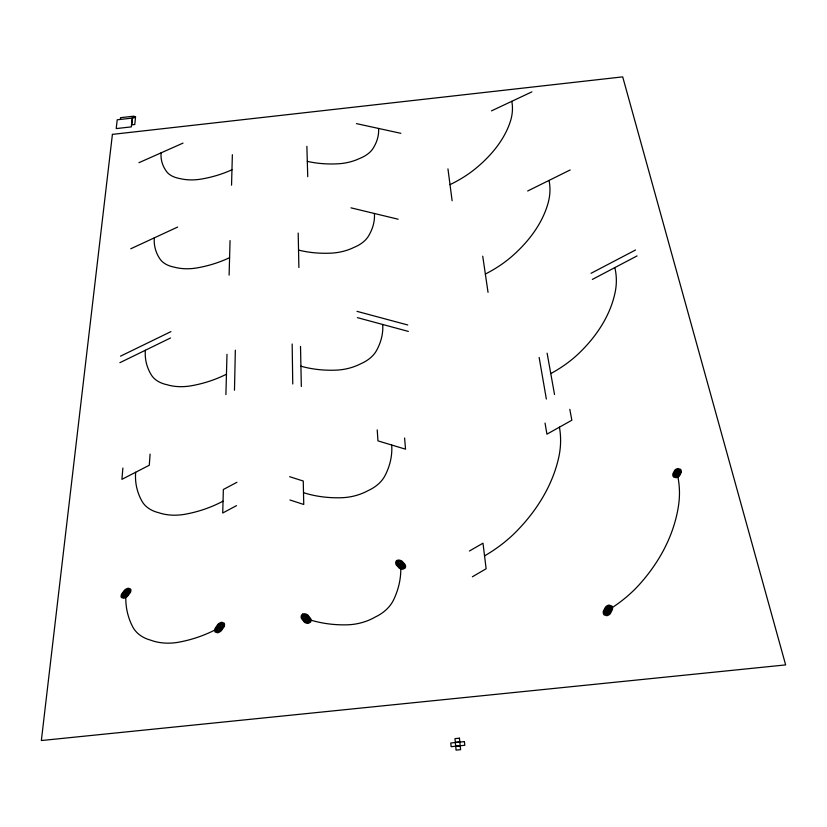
<?xml version="1.0" encoding="UTF-8"?>
<svg xmlns="http://www.w3.org/2000/svg" width="827" height="827" viewBox="0 0 827 827"><rect width="100%" height="100%" fill="white"/><g stroke="black" fill="none" stroke-linecap="round" stroke-linejoin="round"><path stroke-width="1.24" d="M234.475 390.272L235.344 350.172M225.905 394.613L226.991 354.328M229.12 275.143L230.051 240.595M231.55 185.186L232.366 154.69M150.09 454.116L149.294 465.239L121.91 479.34L122.892 468.051M132.227 118.096L131.317 126.882L116.214 128.588L117.217 119.791L133.974 117.879L134.15 116.142L120.556 117.672L120.36 119.419M472.382 576.781L486.131 568.759L482.989 543.184L469.436 551.009M236.522 505.628L222.721 513.009L223.352 489.491L236.956 482.286M592.37 279.412L637.048 255.925M591.036 273.303L635.539 249.992M527.657 191.006L570.196 169.948M120.504 356.168L170.951 331.617M119.884 362.691L170.548 337.964M491.496 110.87L531.895 91.859M130.749 248.782L177.64 227.053M138.957 162.692L183.005 143.112M455.326 742.305L459.822 741.85M455.729 746.44L460.225 745.985M356.458 123.616L400.878 133.323M350.968 207.835L398.128 219.217M357.006 311.355L407.763 324.98M357.378 317.64L408.352 331.41M289.657 476.703L303.261 481.035L303.747 504.47L289.946 499.994M569.813 409.324L571.85 420.23L546.926 434.165L545.045 423.093M547.112 353.16L554.535 394.551M539.142 357.45L546.358 399.048M482.73 256.194L488.044 292.355M447.955 168.904L452.121 200.744M404.599 438.052L405.53 449.185L377.96 440.884L377.226 429.875M306.879 146.338L307.737 176.689M298.185 233.069L298.888 267.472M300.511 346.358L301.328 386.498M292.158 344.011L292.758 383.986M607.886 610.367A153.067 115.439 -3.2 0 0 639.736 584.11A225.905 167.385 -5.8 0 0 678.502 505.742A151.165 112.317 -2.7 0 0 677.065 473.116M484.55 555.878A147.134 107.448 -7.8 0 0 516.586 531.244A217.832 155.631 -9.7 0 0 558.659 457.765A145.273 104.719 -7.1 0 0 559.424 427.177M550.772 373.587A133.747 88.396 -5.1 0 0 579.065 353.181A198.004 128.681 -6.6 0 0 615.061 292.706A132.258 86.308 -4.7 0 0 614.833 267.607M485.356 274.047A125.011 77.48 -6.6 0 0 512.378 255.956A185.434 112.958 -7.7 0 0 548.229 202.553A123.688 75.795 -6.3 0 0 549.035 180.42M450.012 184.648A117.486 68.476 -7.2 0 0 475.68 168.481A174.476 100.005 -8.1 0 0 510.497 120.969A116.307 67.08 -6.9 0 0 511.799 101.318M400.619 564.624A105.639 80.901 -13.3 0 1 393.673 599.709A38.259 29.813 -10.7 0 1 375.53 616.89A47.532 36.905 -11 0 1 346.999 624.83A98.031 74.533 -10.4 0 1 306.073 618.565M391.688 445.019A98.361 70.378 -11.6 0 1 385.062 475.556A35.623 25.875 -9.6 0 1 368.118 490.607A44.255 32.046 -9.9 0 1 341.561 497.73A91.435 64.899 -9.5 0 1 303.499 492.665M382.694 324.473A91.094 60.495 -10.5 0 1 376.409 350.741A32.987 22.195 -8.9 0 1 360.675 363.797A40.978 27.498 -9.1 0 1 336.093 370.145A84.788 55.843 -8.9 0 1 300.914 366.175M374.404 213.49A84.416 52.029 -9.7 0 1 368.46 236.129A30.558 19.052 -8.5 0 1 353.842 247.469A37.97 23.621 -8.7 0 1 331.089 253.145A78.668 48.09 -8.5 0 1 298.537 250.064M378.539 128.443A79.392 46.074 -9 0 1 373.008 148.488A28.728 16.85 -8 0 1 359.3 158.619A35.706 20.892 -8.1 0 1 337.923 163.808A74.048 42.622 -8 0 1 307.303 161.348M126.004 593.238A105.99 80.333 -16.2 0 0 132.661 626.732A38.642 29.203 -19.1 0 0 150.545 640.119A47.956 36.223 -18.7 0 0 178.828 642.176A98.837 73.189 -17.8 0 0 219.631 627.497M135.649 472.269A98.568 69.995 -13.8 0 0 142.017 501.276A35.85 25.461 -16 0 0 158.732 512.719A44.513 31.581 -15.7 0 0 185.083 514.249A91.911 63.958 -15.2 0 0 223.032 501.172M145.366 350.255A91.197 60.226 -12.1 0 0 151.424 375.076A33.101 21.905 -13.8 0 0 166.961 384.71A41.123 27.177 -13.6 0 0 191.368 385.764A85.047 55.192 -13.3 0 0 226.453 374.217M154.318 237.856A84.478 51.843 -11 0 0 160.066 259.109A30.62 18.856 -12.3 0 0 174.518 267.214A38.042 23.394 -12.1 0 0 197.126 267.886A78.803 47.625 -11.9 0 0 229.596 257.662M161.089 152.85A79.423 45.909 -10.3 0 0 166.599 171.592A28.759 16.685 -11.4 0 0 180.214 178.632A35.737 20.706 -11.2 0 0 201.468 179.045A74.11 42.239 -11.1 0 0 231.963 169.773M135.556 116.834L134.78 124.515L131.762 124.856L132.558 117.176L135.556 116.834M112.41 134.377L41.35 740.537L785.65 664.908L622.7 76.87L112.41 134.377M402.594 565.286L401.56 566.454L400.02 565.978L398.779 563.321L401.219 563.27L402.594 565.286M399.699 563.973C400.392 567.622 403.049 563.208 399.699 563.973M220.623 626.949C218.866 631.094 218.07 625.336 220.623 626.949M221.605 626.39L220.302 628.789L217.832 629.295L218.959 626.215L220.489 625.398L221.605 626.39M307.065 618.916C304.687 621.098 305.153 615.123 307.065 618.916M308.047 619.268L306.931 620.498L305.39 619.992L304.253 618.565L304.274 617.18L305.225 616.642L306.765 617.138L308.047 619.268M126.986 592.701C125.115 596.67 124.567 591.181 126.986 592.701M127.968 592.173L126.593 594.458L124.174 594.954L125.415 592.008L126.944 591.222L127.968 592.173M678.771 472.775L677.447 474.698L676.155 474.925L675.39 474.109L676.682 471.545L678.429 471.576L678.771 472.775M679.618 472.61L678.522 474.791A4.59 3.329 2.8 0 1 677.644 475.484A2.936 2.13 2.9 0 1 676.548 475.876L675.049 475.494A3.112 2.264 3 0 1 674.553 474.595A4.6 3.339 3 0 1 674.512 473.633L675.618 471.462A4.6 3.339 3 0 1 676.496 470.77A2.936 2.13 3 0 1 677.582 470.367L679.101 470.811A2.926 2.13 2.9 0 1 679.577 471.648A4.59 3.329 2.8 0 1 679.618 472.61M680.466 472.434L679.008 475.339A6.12 4.445 2.8 0 1 677.84 476.269A3.908 2.843 2.9 0 1 676.372 476.797L674.377 476.28A4.156 3.019 3 0 1 673.716 475.091A6.13 4.455 3 0 1 673.664 473.809L675.132 470.904A6.13 4.445 3.1 0 1 676.3 469.984A3.908 2.832 3 0 1 677.758 469.457L679.784 470.036A3.908 2.832 2.9 0 1 680.404 471.152A6.12 4.435 2.8 0 1 680.466 472.434M681.314 472.269L679.494 475.897A7.65 5.551 2.8 0 1 678.026 477.065A4.89 3.546 2.9 0 1 676.207 477.727L673.705 477.076A5.2 3.773 3 0 1 672.878 475.577A7.67 5.562 3.1 0 1 672.816 473.974L674.646 470.356A7.66 5.562 3.1 0 1 676.114 469.198A4.89 3.546 3 0 1 677.923 468.547L680.456 469.271A4.879 3.535 2.9 0 1 681.241 470.666A7.639 5.541 2.8 0 1 681.314 472.269M676.341 472.91C676.527 476.321 679.287 470.367 676.341 472.91M609.716 609.995L608.227 612.197L606.387 612.187L606.057 610.75L607.545 608.538L609.406 608.6L609.716 609.995M610.626 609.799L609.365 612.311A4.9 3.866 2 0 1 608.393 613.117A3.132 2.471 2.1 0 1 607.214 613.562L605.633 613.096A3.329 2.626 2.2 0 1 605.137 612.052A4.91 3.877 2.3 0 1 605.137 610.936L606.408 608.424A4.9 3.866 2.3 0 1 607.369 607.628A3.132 2.471 2.2 0 1 608.548 607.183L610.161 607.711A3.122 2.471 2.1 0 1 610.626 608.693A4.9 3.866 2 0 1 610.626 609.799M611.546 609.613L609.861 612.962A6.533 5.158 2 0 1 608.569 614.027A4.176 3.298 2.1 0 1 606.987 614.626L604.878 614.006A4.435 3.504 2.2 0 1 604.227 612.611A6.544 5.169 2.3 0 1 604.217 611.122L605.912 607.783A6.544 5.158 2.3 0 1 607.204 606.718A4.176 3.287 2.2 0 1 608.775 606.129L610.915 606.822A4.166 3.287 2.1 0 1 611.535 608.134A6.523 5.148 2 0 1 611.546 609.613M612.456 609.427L610.357 613.613A8.156 6.44 1.9 0 1 608.744 614.947A5.22 4.125 2.1 0 1 606.77 615.691L604.123 614.916A5.541 4.383 2.2 0 1 603.307 613.169A8.177 6.461 2.4 0 1 603.307 611.308L605.426 607.132A8.177 6.451 2.4 0 1 607.028 605.809A5.21 4.114 2.2 0 1 608.992 605.075L611.67 605.943A5.21 4.104 2.1 0 1 612.445 607.576A8.156 6.43 1.9 0 1 612.456 609.427M607.121 610.119C607.152 614.048 610.378 607.235 607.121 610.119M222.36 626.938L220.644 629.43A4.807 3.711 -17.7 0 1 219.558 630.215A3.07 2.378 -17.7 0 1 218.338 630.66L216.932 630.195A3.267 2.522 -17.7 0 1 216.674 629.161A4.817 3.721 -17.6 0 1 216.901 628.055L218.617 625.574A4.807 3.721 -17.5 0 1 219.703 624.788A3.07 2.367 -17.5 0 1 220.923 624.354L222.349 624.871A3.07 2.367 -17.6 0 1 222.587 625.843A4.807 3.711 -17.7 0 1 222.36 626.938M223.28 626.752L220.985 630.071A6.409 4.952 -17.7 0 1 219.537 631.125A4.094 3.163 -17.7 0 1 217.904 631.714L216.023 631.094A4.352 3.37 -17.7 0 1 215.692 629.709A6.42 4.962 -17.6 0 1 215.992 628.241L218.287 624.933A6.409 4.962 -17.5 0 1 219.734 623.889A4.094 3.163 -17.5 0 1 221.347 623.31L223.249 623.992A4.094 3.153 -17.6 0 1 223.569 625.284A6.409 4.941 -17.7 0 1 223.28 626.752M224.189 626.577L221.326 630.712A8.012 6.182 -17.8 0 1 219.506 632.035A5.117 3.959 -17.8 0 1 217.47 632.769L215.123 631.993A5.438 4.207 -17.7 0 1 214.7 630.267A8.022 6.213 -17.6 0 1 215.082 628.427L217.946 624.292A8.022 6.202 -17.5 0 1 219.755 622.989A5.117 3.949 -17.5 0 1 221.781 622.255L224.148 623.124A5.107 3.949 -17.6 0 1 224.551 624.736A8.012 6.182 -17.7 0 1 224.189 626.577M128.681 592.69L126.893 595.078A4.724 3.494 -20.1 0 1 125.797 595.833A3.019 2.233 -20.1 0 1 124.598 596.257L123.254 595.812A3.205 2.378 -20 0 1 123.058 594.83A4.724 3.504 -20 0 1 123.337 593.776L125.125 591.398A4.724 3.504 -19.9 0 1 126.211 590.643A3.019 2.233 -19.9 0 1 127.41 590.22L128.764 590.716A3.019 2.233 -20 0 1 128.95 591.646A4.724 3.494 -20 0 1 128.681 592.69M129.57 592.514L127.182 595.688A6.296 4.662 -20.1 0 1 125.735 596.701A4.021 2.977 -20.1 0 1 124.133 597.259L122.334 596.681A4.28 3.163 -20 0 1 122.076 595.357A6.306 4.673 -20 0 1 122.448 593.951L124.836 590.788A6.296 4.673 -19.9 0 1 126.283 589.785A4.021 2.977 -19.9 0 1 127.875 589.217L129.684 589.878A4.021 2.967 -20 0 1 129.932 591.109A6.296 4.652 -20 0 1 129.57 592.514M130.459 592.339L127.482 596.308A7.877 5.82 -20.1 0 1 125.663 597.57A5.034 3.721 -20.1 0 1 123.657 598.272L121.424 597.539A5.344 3.959 -20.1 0 1 121.093 595.895A7.888 5.841 -20 0 1 121.559 594.127L124.536 590.178A7.877 5.841 -19.9 0 1 126.355 588.917A5.024 3.721 -19.9 0 1 128.35 588.224L130.594 589.041A5.024 3.711 -19.9 0 1 130.904 590.581A7.867 5.81 -20 0 1 130.459 592.339M397.653 561.285L396.929 562.019A3.97 3.06 -8.4 0 0 396.671 563.311A6.213 4.786 -8.3 0 0 397.032 564.645L399.41 567.343A6.213 4.797 -8.3 0 0 400.878 568.056A3.97 3.07 -8.3 0 0 402.491 568.283L404.31 567.322A4.218 3.256 -8.4 0 0 404.579 565.937A6.223 4.807 -8.5 0 0 404.217 564.603L401.829 561.915A6.223 4.797 -8.6 0 0 400.371 561.213A3.97 3.06 -8.5 0 0 398.759 560.985L397.653 561.285M398.397 562.122L397.849 562.67A2.977 2.295 -8.4 0 0 397.663 563.642A4.662 3.597 -8.3 0 0 397.932 564.645L399.72 566.66A4.662 3.597 -8.3 0 0 400.816 567.198A2.977 2.295 -8.4 0 0 402.025 567.363L403.39 566.64A3.163 2.44 -8.4 0 0 403.586 565.606A4.662 3.597 -8.5 0 0 403.318 564.603L401.529 562.587A4.662 3.597 -8.5 0 0 400.433 562.06A2.977 2.295 -8.5 0 0 399.224 561.895L398.397 562.122M396.908 560.448L396.009 561.368A4.952 3.815 -8.4 0 0 395.688 562.991A7.763 5.985 -8.3 0 0 396.133 564.655L399.11 568.025A7.774 5.985 -8.2 0 0 400.94 568.914A4.962 3.835 -8.3 0 0 402.966 569.203L405.23 567.994A5.272 4.073 -8.5 0 0 405.571 566.268A7.784 6.006 -8.6 0 0 405.116 564.593L402.129 561.244A7.774 5.996 -8.6 0 0 400.299 560.355A4.962 3.825 -8.5 0 0 398.294 560.075L396.908 560.448M303.24 615.03L302.475 615.805A4.073 3.184 -13.6 0 0 302.134 617.169A6.378 4.993 -13.5 0 0 302.424 618.575L304.708 621.418A6.378 5.003 -13.5 0 0 306.155 622.173A4.073 3.194 -13.6 0 0 307.778 622.431L309.67 621.418A4.331 3.401 -13.7 0 0 310.022 619.961A6.389 5.014 -13.8 0 0 309.732 618.555L307.448 615.712A6.389 5.003 -13.8 0 0 306 614.968A4.073 3.194 -13.7 0 0 304.377 614.719L303.24 615.03M303.954 615.908L303.375 616.497A3.05 2.388 -13.6 0 0 303.127 617.511A4.786 3.753 -13.5 0 0 303.344 618.575L305.049 620.705A4.786 3.753 -13.5 0 0 306.135 621.273A3.06 2.398 -13.6 0 0 307.355 621.459L308.771 620.705A3.246 2.543 -13.7 0 0 309.04 619.619A4.786 3.753 -13.8 0 0 308.812 618.555L307.106 616.425A4.786 3.753 -13.8 0 0 306.021 615.867A3.06 2.398 -13.7 0 0 304.801 615.681L303.954 615.908M302.537 614.151L301.576 615.112A5.086 3.98 -13.6 0 0 301.152 616.818A7.97 6.244 -13.5 0 0 301.514 618.575L304.357 622.142A7.97 6.254 -13.4 0 0 306.166 623.082A5.096 4.001 -13.5 0 0 308.213 623.393L310.58 622.131A5.417 4.249 -13.7 0 0 311.014 620.312A7.991 6.265 -13.8 0 0 310.642 618.555L307.789 614.999A7.981 6.254 -13.9 0 0 305.99 614.068A5.086 3.99 -13.8 0 0 303.954 613.758L302.537 614.151M459.461 738.191L454.984 738.645L456.08 750.13L460.598 749.676L459.461 738.191M464.423 741.623L450.777 742.997L451.118 746.667L464.795 745.292L464.423 741.623"/></g></svg>
